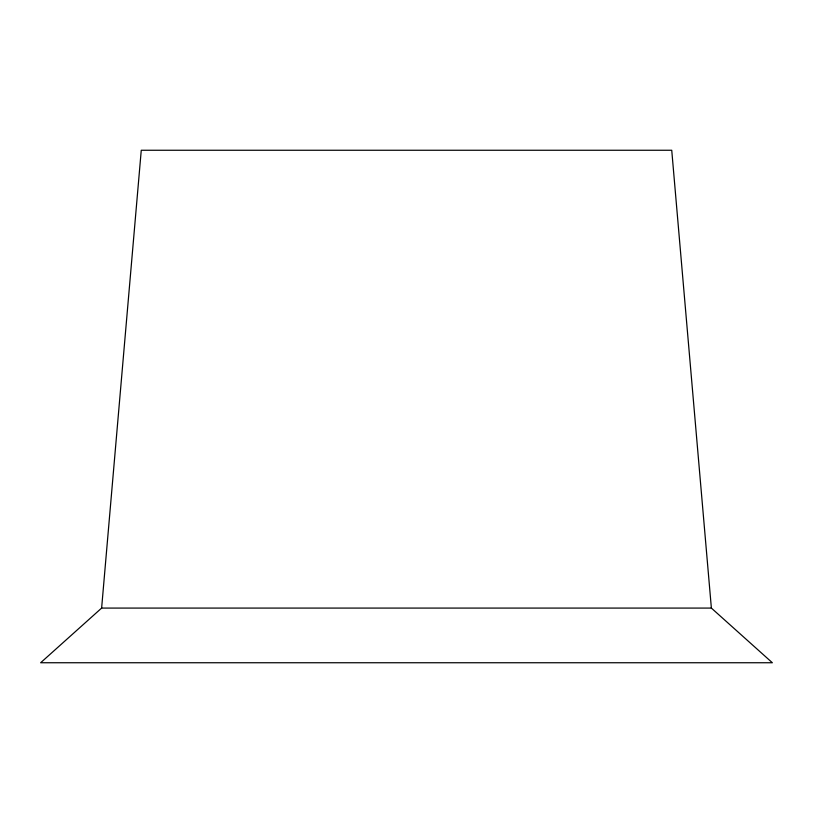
<?xml version="1.0" encoding="UTF-8"?>
<svg xmlns="http://www.w3.org/2000/svg" width="813" height="813" viewBox="0 0 813 813"><rect width="100%" height="100%" fill="white"/><g stroke="black" fill="none" stroke-linecap="round" stroke-linejoin="round"><path stroke-width="1.22" d="M101.625 608.083L141.259 150.253L671.741 150.253L711.375 608.083L772.35 662.747L40.65 662.747L101.625 608.083L711.375 608.083"/></g></svg>
